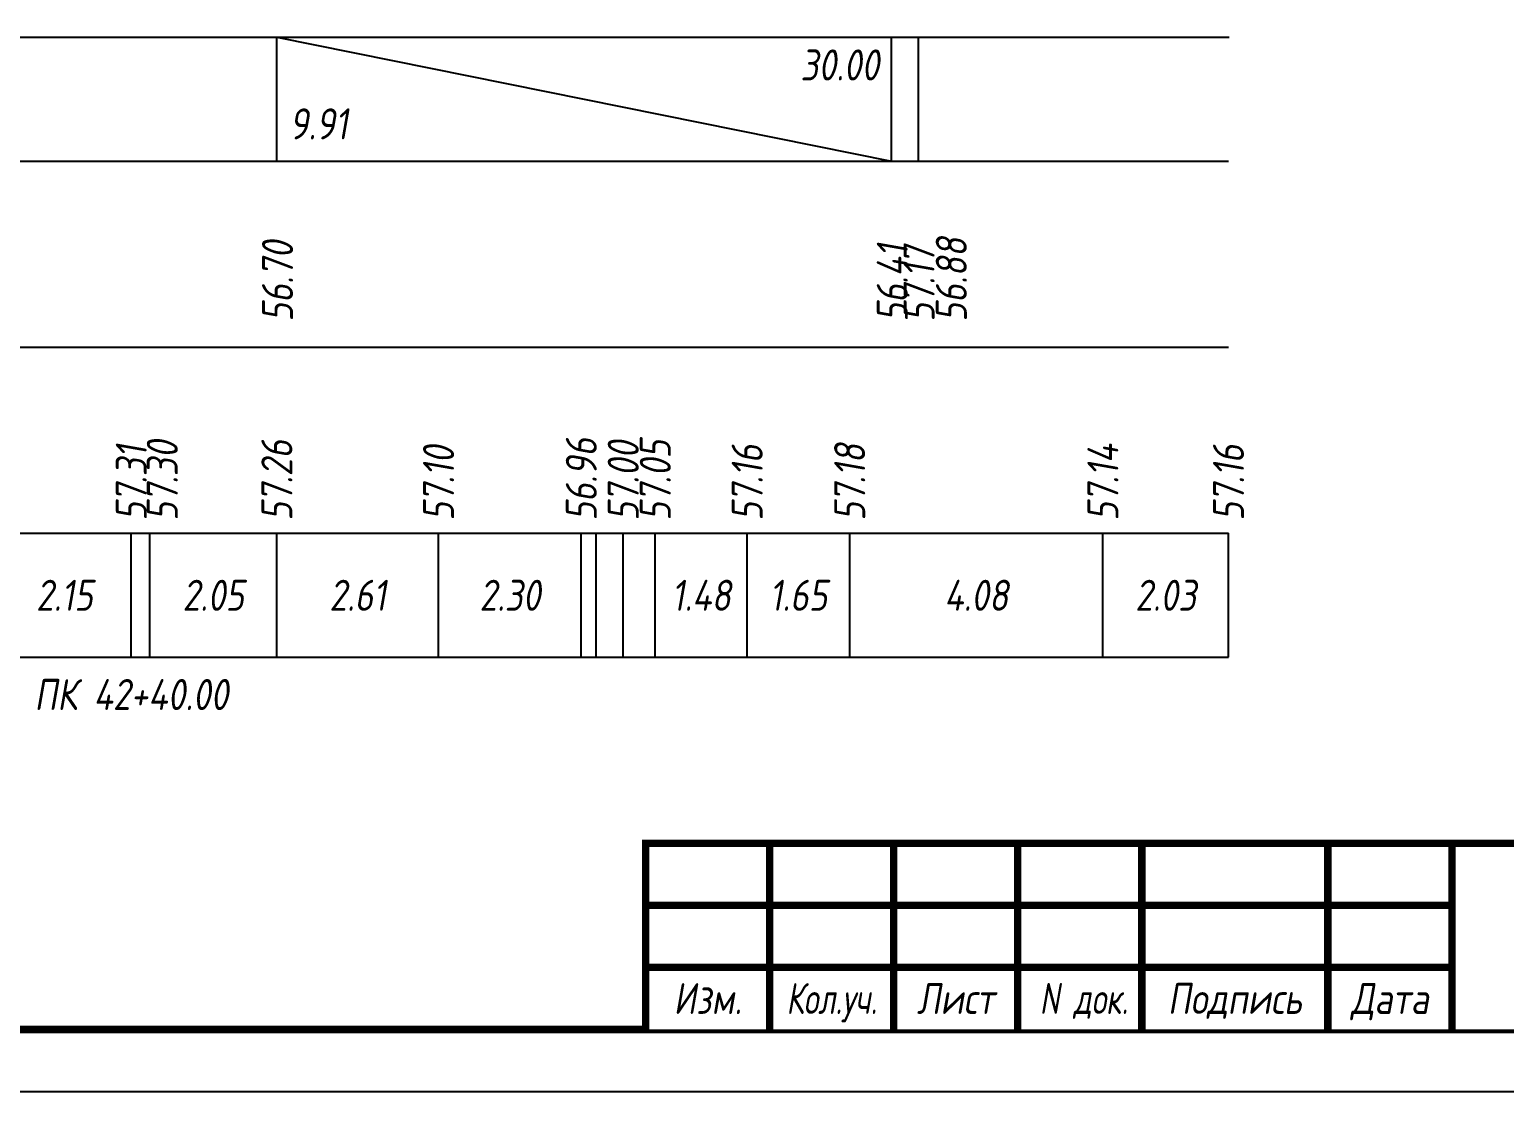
# Model space of a CAD drawing. Extents: x -717 to 1451, y -133302 to 233.
# Drawn here: x 150.3 to 269.2, y -66683.4 to -66597.8 of the extents above; entities that cross this region are included whole.
import ezdxf
from ezdxf.enums import TextEntityAlignment as Align

# ---------------------------------------------------------------- set-up
doc = ezdxf.new("R2010")
doc.units = 0
for name, color, linetype in [('Зарамочное оформление', 7, 'Continuous'), ('Код_510', 7, 'Continuous'), ('Код_516', 1, 'Continuous'), ('Подписи поперечников', 7, 'Continuous'), ('Таблица', 7, 'Continuous')]:
    doc.layers.add(name, color=color, linetype=linetype)
doc.styles.add('М', font='romand.shx', dxfattribs={"width": 0.8, "oblique": 10, "height": 2.5})

# ---------------------------------------------------------------- blocks, each defined once
blk = doc.blocks.new('Штамп')
at = {"linetype": 'Continuous'}
blk.add_wipeout([(199.95, -411.25), (384.95, -411.25), (384.95, -426.25), (199.95, -426.25)], dxfattribs=at).dxf.layer = 'Зарамочное оформление'
at = {"layer": 'Зарамочное оформление', "linetype": 'Continuous', "lineweight": -3, "const_width": 0.6, "flags": 128}
for points in [[(199.95, -426.25), (199.95, -411.25), (384.95, -411.25)], [(209.95, -411.25), (209.95, -426.25)], [(219.95, -411.25), (219.95, -426.25)], [(229.95, -411.25), (229.95, -426.25)], [(239.95, -411.25), (239.95, -426.25)], [(254.95, -411.25), (254.95, -426.25)], [(264.95, -411.25), (264.95, -426.25)], [(199.95, -416.25), (264.95, -416.25)], [(199.95, -421.25), (264.95, -421.25)]]:
    blk.add_lwpolyline(points, dxfattribs=at)
at = {"layer": 'Зарамочное оформление', "linetype": 'Continuous', "style": 'М', "oblique": 10}
for s, width, p in [('Изм.', 0.8, (204.95, -423.75)), ('Кол.уч.', 0.7, (214.95, -423.75)), ('Лист', 0.8, (224.95, -423.75)), ('N док.', 0.7, (235.28, -423.75)), ('Подпись', 0.8, (247.45, -423.75)), ('Дата', 0.8, (259.95, -423.75))]:
    blk.add_text(s, height=2.5, dxfattribs=dict(at, width=width)).set_placement(p, align=Align.MIDDLE_CENTER)
blk = doc.blocks.new('шифр')
blk.add_blockref('Штамп', (0, -66312))

msp = doc.modelspace()

# ---------------------------------------------------------------- linework, layer by layer
at = {"flags": 128}
msp.add_lwpolyline([(-30.054, -66683.421), (389.946, -66683.421), (389.946, -66386.421), (-30.054, -66386.421)], close=True, dxfattribs=at)
at = {"const_width": 0.6, "flags": 128}
msp.add_lwpolyline([(-10.054, -66678.421), (384.946, -66678.421), (384.946, -66391.421), (-10.054, -66391.421)], close=True, dxfattribs=at)
at = {"layer": 'Код_510'}
for p, q in [((158.487, -66648.421), (158.487, -66638.421)), ((159.973, -66648.421), (159.973, -66638.421)), ((170.223, -66648.421), (170.223, -66638.421)), ((183.256, -66648.421), (183.256, -66638.421)), ((194.765, -66648.421), (194.765, -66638.421)), ((195.955, -66648.421), (195.955, -66638.421)), ((198.145, -66648.421), (198.145, -66638.421)), ((200.73, -66648.421), (200.73, -66638.421)), ((208.139, -66648.421), (208.139, -66638.421)), ((216.402, -66648.421), (216.402, -66638.421)), ((236.814, -66648.421), (236.814, -66638.421)), ((246.94, -66648.421), (246.94, -66638.421))]:
    msp.add_line(p, q, dxfattribs=at)
at = {"layer": 'Код_516'}
for p, q in [((170.223, -66608.421), (170.223, -66598.421)), ((170.223, -66598.421), (219.78, -66608.421)), ((219.78, -66608.421), (219.78, -66598.421)), ((219.78, -66608.421), (219.78, -66598.421)), ((221.94, -66608.421), (221.94, -66598.421))]:
    msp.add_line(p, q, dxfattribs=at)
at = {"layer": 'Таблица'}
for p, q in [((80, -66598.421), (246.994, -66598.421)), ((79.946, -66608.421), (246.94, -66608.421)), ((79.946, -66623.421), (246.94, -66623.421)), ((79.946, -66638.421), (246.94, -66638.421)), ((79.946, -66648.421), (246.94, -66648.421))]:
    msp.add_line(p, q, dxfattribs=at)

# ---------------------------------------------------------------- texts
at = {"layer": 'Код_510', "style": 'М', "oblique": 10, "width": 0.8}
for s, p in [('57.30', (160.987, -66637.421)), ('57.26', (170.223, -66637.421)), ('56.96', (194.765, -66637.421)), ('57.00', (198.145, -66637.421)), ('57.05', (200.73, -66637.421)), ('57.31', (158.487, -66637.421)), ('57.10', (183.256, -66637.421)), ('57.16', (208.139, -66637.421)), ('57.18', (216.402, -66637.421)), ('57.14', (236.814, -66637.421)), ('57.16', (246.94, -66637.421))]:
    msp.add_text(s, height=2.5, rotation=90, dxfattribs=at).set_placement(p, align=Align.MIDDLE_LEFT)
for s, p in [('2.15', (153.102, -66643.421)), ('2.05', (165.098, -66643.421)), ('2.61', (176.74, -66643.421)), ('2.30', (189.011, -66643.421)), ('1.48', (204.434, -66643.421)), ('1.65', (212.27, -66643.421)), ('4.08', (226.608, -66643.421)), ('2.03', (241.877, -66643.421))]:
    msp.add_text(s, height=2.5, dxfattribs=at).set_placement(p, align=Align.MIDDLE_CENTER)
at = {"layer": 'Код_516', "style": 'М', "oblique": 10, "width": 0.8}
msp.add_text('30.00', height=2.5, dxfattribs=at).set_placement((218.78, -66599.421), align=Align.TOP_RIGHT)
msp.add_text('9.91', height=2.5, dxfattribs=at).set_placement((171.223, -66607.421), align=Align.BOTTOM_LEFT)
for s, p in [('56.70', (170.277, -66621.371)), ('56.41', (219.834, -66621.371)), ('57.17', (221.994, -66621.371)), ('56.88', (224.596, -66621.371))]:
    msp.add_text(s, height=2.5, rotation=90, dxfattribs=at).set_placement(p, align=Align.MIDDLE_LEFT)
at = {"layer": 'Подписи поперечников', "style": 'М', "oblique": 10, "width": 0.8}
msp.add_text('ПК 42+40.00', height=2.5, dxfattribs=at).set_placement((158.487, -66653.421), align=Align.BOTTOM_CENTER)

# ---------------------------------------------------------------- next in the draw order: block references
msp.add_blockref('шифр', (0, 59.829))

doc.saveas('drawing.dxf')
